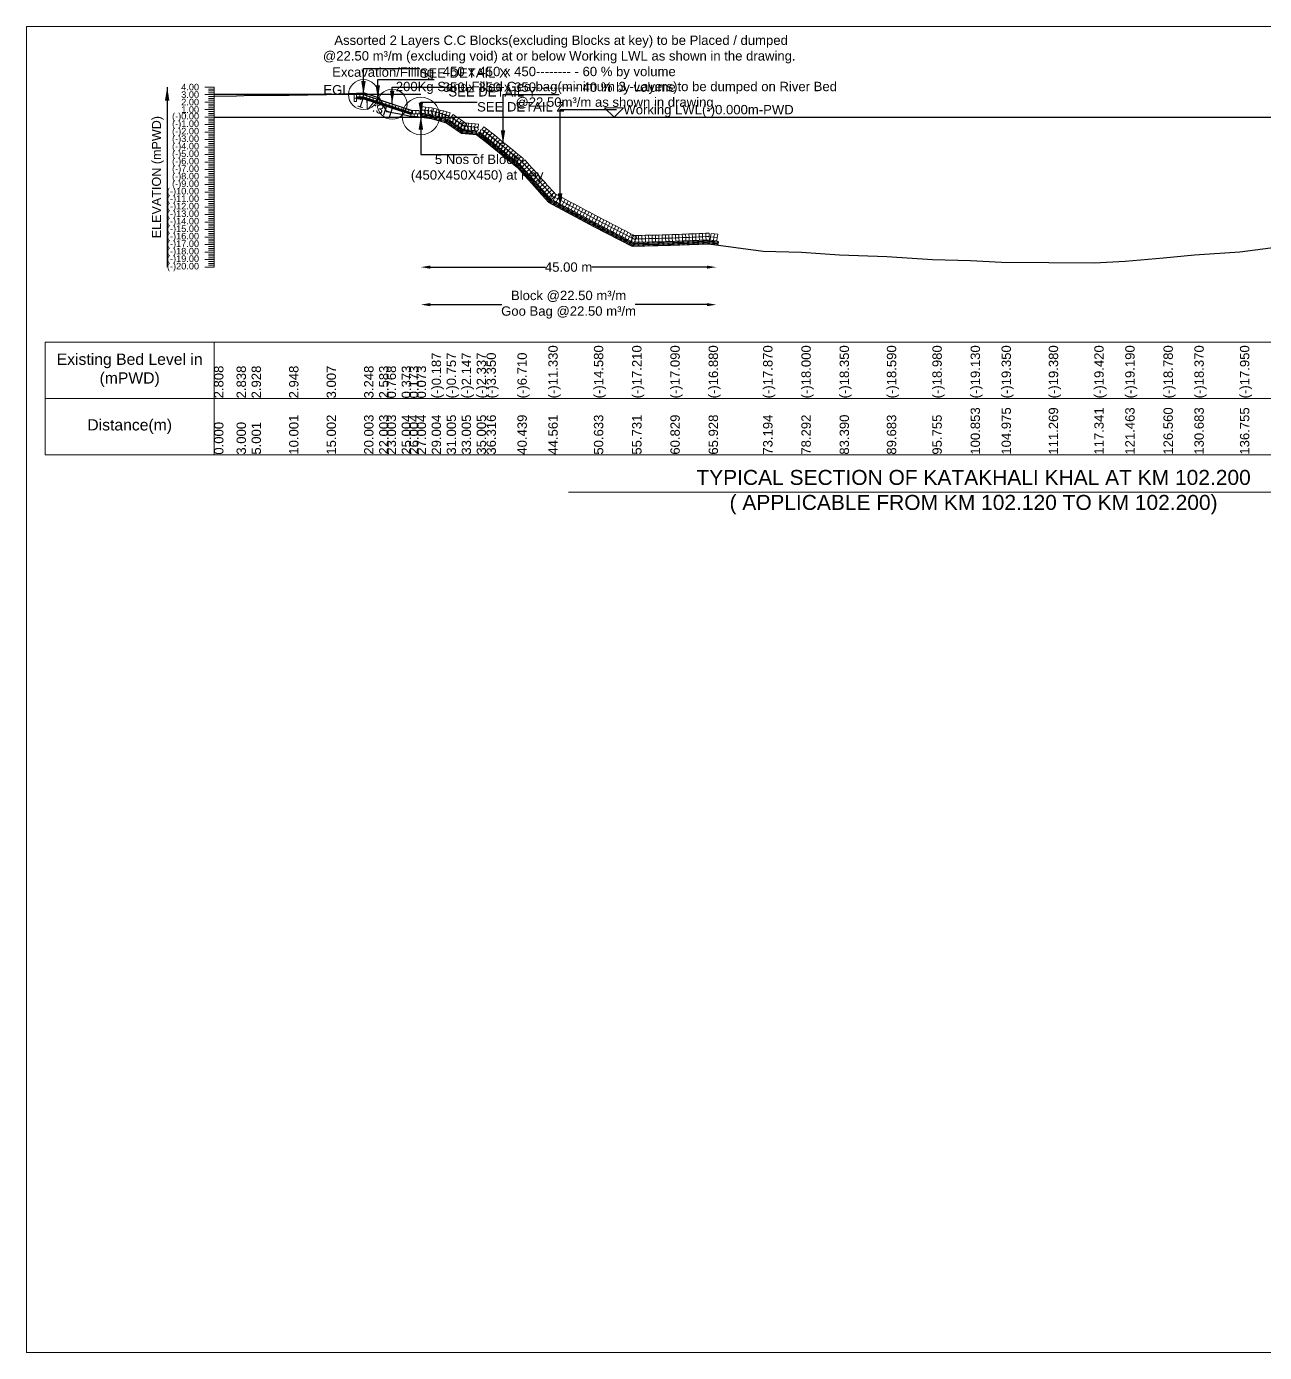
# Model space of a CAD drawing. Header units: inches. Extents: x 89000 to 845000, y -7071 to 31.
# Drawn here: x 610000 to 616601, y -7071 to 0 of the extents above; entities that cross this region are included whole.
import ezdxf

# ---------------------------------------------------------------- set-up
doc = ezdxf.new("R2010")
doc.units = ezdxf.units.IN
doc.header["$LTSCALE"] = 7
doc.header["$MEASUREMENT"] = 0
for name, color, linetype, lineweight in [('Cross section Data Border', 7, 'Continuous', 9), ('Cross Section Labels', 7, 'Continuous', 9), ('Existing_Bed_Level for Xsection', 7, 'Continuous', 25), ('Long Section Labels', 7, 'Continuous', 9)]:
    doc.layers.add(name, color=color, linetype=linetype, lineweight=lineweight)
doc.styles.get("Standard").update_dxf_attribs({"font": 'arial.ttf'})
doc.dimstyles.new('Appron Lebeling Style', dxfattribs={"dimtxt": 50, "dimasz": 50, "dimexe": 0.18, "dimexo": 0.0625, "dimgap": 0.09, "dimtad": 0, "dimtih": 1, "dimtoh": 1, "dimdec": 4, "dimzin": 0, "dimdsep": 46, "dimtxsty": 'Standard', "dimcen": 0.09, "dimse1": 1, "dimse2": 1, "dimadec": 0, "dimazin": 0, "dimtfac": 1, "dimtdec": 4, "dimtofl": 0, "dimtmove": 0, "dimatfit": 3, "dimfxl": 1, "dimtolj": 1, "dimtzin": 0, "dimarcsym": 0})
doc.dimstyles.get("Standard").update_dxf_attribs({"dimtxt": 0.18, "dimasz": 0.18, "dimexe": 0.18, "dimexo": 0.0625, "dimgap": 0.09, "dimtad": 0, "dimtih": 1, "dimtoh": 1, "dimdec": 4, "dimzin": 0, "dimdsep": 46, "dimtxsty": 'Standard', "dimcen": 0.09, "dimadec": 0, "dimazin": 0, "dimtfac": 1, "dimtdec": 4, "dimtofl": 0, "dimtmove": 0, "dimatfit": 3, "dimfxl": 1, "dimtolj": 1, "dimtzin": 0, "dimarcsym": 0})

# ---------------------------------------------------------------- blocks, each defined once
blk = doc.blocks.new('*D329')
at = {"layer": 'Cross Section Labels', "color": 0, "lineweight": -2, "transparency": 16777216}
for p, q in [((612152.6, -1283.2), (612766.7, -1283.2)), ((613628, -1283.2), (613013.9, -1283.2))]:
    blk.add_line(p, q, dxfattribs=at)
at = {"layer": 'Cross Section Labels', "color": 0, "transparency": 16777216}
for points in [[(612152.6, -1274.9), (612152.6, -1291.5), (612102.6, -1283.2)], [(613628, -1274.9), (613628, -1291.5), (613678, -1283.2)]]:
    blk.add_solid(points, dxfattribs=at)
at = {"layer": 'Defpoints', "color": 0, "transparency": 16777216}
for p in [(612102.6, -483.2), (613678, -1164), (613678, -1283.2)]:
    blk.add_point(p, dxfattribs=at)
at = {"layer": 'Cross Section Labels', "color": 0, "transparency": 16777216, "insert": (612890.3, -1283.2), "char_height": 50, "attachment_point": 5}
blk.add_mtext('\\A1;45.00 m', dxfattribs=at)
blk = doc.blocks.new('*D330')
at = {"layer": 'Cross Section Labels', "color": 0, "lineweight": -2, "transparency": 16777216}
for p, q in [((612152.6, -1483.2), (612534.7, -1483.2)), ((613628, -1483.2), (613245.9, -1483.2))]:
    blk.add_line(p, q, dxfattribs=at)
at = {"layer": 'Cross Section Labels', "color": 0, "transparency": 16777216}
for points in [[(612152.6, -1474.9), (612152.6, -1491.5), (612102.6, -1483.2)], [(613628, -1474.9), (613628, -1491.5), (613678, -1483.2)]]:
    blk.add_solid(points, dxfattribs=at)
at = {"layer": 'Defpoints', "color": 0, "transparency": 16777216}
for p in [(612102.6, -483.2), (613678, -1164), (613678, -1483.2)]:
    blk.add_point(p, dxfattribs=at)
at = {"layer": 'Cross Section Labels', "color": 0, "transparency": 16777216, "insert": (612890.3, -1483.2), "char_height": 50, "attachment_point": 5}
blk.add_mtext('\\A1;Block @22.50 m³/m ^JGoo Bag @22.50 m³/m ', dxfattribs=at)

msp = doc.modelspace()

# ---------------------------------------------------------------- linework, layer by layer
at = {"layer": 'Cross section Data Border'}
msp.add_lwpolyline([(610100, -1683.2), (619199.51548, -1683.2), (619199.51548, -2283.2), (610100, -2283.2)], close=True, dxfattribs=at)
for points in [[(611000, -1683.2), (611000, -2283.2)], [(610100, -1983.2), (619199.51548, -1983.2)]]:
    msp.add_lwpolyline(points, dxfattribs=at)
at = {"layer": 'Cross Section Labels'}
for points in [[(610000, 0), (620000, 0), (620000, -7071), (610000, -7071)], [(613132.62625, -483.2), (613182.62625, -433.2), (613082.62625, -433.2)]]:
    msp.add_lwpolyline(points, close=True, dxfattribs=at)
msp.add_lwpolyline([(612889.75774, -2483.2), (615049.75774, -2483.2), (617209.75774, -2483.2)], dxfattribs=at)
for centre, radius in [((611796.62625, -363.2), 80), ((611949.62625, -414.2), 80), ((612102.62625, -477.2), 100)]:
    msp.add_circle(centre, radius, dxfattribs=at)
at = {"layer": 'Existing_Bed_Level for Xsection'}
for points in [[(611000, -370.88), (611120.01803, -369.68), (611200.02667, -366.08), (611400.05842, -365.28), (611600.09016, -362.92), (611800.11683, -353.28), (611880.13054, -379.88), (611920.13486, -452.48), (612000.14858, -468.28), (612040.15289, -476.28), (612080.16229, -480.28), (612160.17093, -490.68), (612240.18464, -513.48), (612320.19835, -569.08), (612400.20699, -576.68), (612452.65351, -617.2), (612617.54109, -751.6), (612782.43545, -936.4), (613025.33853, -1066.4), (613229.25428, -1171.6), (613433.17757, -1166.8), (613637.10667, -1158.4), (613927.77458, -1198), (614131.68365, -1203.2), (614335.59904, -1217.2), (614587.31262, -1226.8), (614830.21303, -1242.4), (615034.11828, -1248.4), (615198.9936, -1257.2), (615450.76826, -1258.4), (615693.64018, -1260), (615858.52808, -1250.8), (616062.41776, -1234.4), (616227.30433, -1218), (616470.21303, -1201.2), (616674.11747, -1175.6)], [(612102.62625, -363.2), (611000, -363.2)], [(612057.62625, -450.2), (611798.47365, -363.8158), (611796.62625, -363.2), (611794.67892, -363.2), (611758.67892, -363.2)], [(611758.67892, -375.2), (611794.67892, -375.2), (612057.62625, -462.84911)], [(611758.67892, -379.2), (611794.02981, -379.2), (612052.02981, -465.2)], [(611758.67892, -383.2), (611793.3807, -383.2), (612048.62625, -468.28185)], [(611000, -483.2), (619099.51548, -483.2)]]:
    msp.add_lwpolyline(points, dxfattribs=at)
at = {"layer": 'Long Section Labels'}
for points in [[(611000, -323.2), (610950, -323.2)], [(611000, -333.2), (610970, -333.2)], [(611000, -343.2), (610970, -343.2)], [(611000, -353.2), (610970, -353.2)], [(611000, -1283.2), (611000, -1243.2), (611000, -1203.2), (611000, -1163.2), (611000, -1123.2), (611000, -1083.2), (611000, -1043.2), (611000, -1003.2), (611000, -963.2), (611000, -923.2), (611000, -883.2), (611000, -843.2), (611000, -803.2), (611000, -763.2), (611000, -723.2), (611000, -683.2), (611000, -643.2), (611000, -603.2), (611000, -563.2), (611000, -523.2), (611000, -483.2), (611000, -443.2), (611000, -403.2), (611000, -363.2), (611000, -323.2)], [(611000, -363.2), (610950, -363.2)], [(611000, -403.2), (610950, -403.2)], [(611000, -373.2), (610970, -373.2)], [(611000, -383.2), (610970, -383.2)], [(611000, -393.2), (610970, -393.2)], [(611000, -413.2), (610970, -413.2)], [(611000, -423.2), (610970, -423.2)], [(611000, -443.2), (610950, -443.2)], [(611000, -483.2), (610950, -483.2)], [(611000, -433.2), (610970, -433.2)], [(611000, -453.2), (610970, -453.2)], [(611000, -463.2), (610970, -463.2)], [(611000, -473.2), (610970, -473.2)], [(611000, -493.2), (610970, -493.2)], [(611000, -523.2), (610950, -523.2)], [(611000, -563.2), (610950, -563.2)], [(611000, -503.2), (610970, -503.2)], [(611000, -513.2), (610970, -513.2)], [(611000, -533.2), (610970, -533.2)], [(611000, -543.2), (610970, -543.2)], [(611000, -553.2), (610970, -553.2)], [(611000, -603.2), (610950, -603.2)], [(611000, -573.2), (610970, -573.2)], [(611000, -583.2), (610970, -583.2)], [(611000, -593.2), (610970, -593.2)], [(611000, -613.2), (610970, -613.2)], [(611000, -623.2), (610970, -623.2)], [(611000, -633.2), (610970, -633.2)], [(611000, -643.2), (610950, -643.2)], [(611000, -683.2), (610950, -683.2)], [(611000, -653.2), (610970, -653.2)], [(611000, -663.2), (610970, -663.2)], [(611000, -673.2), (610970, -673.2)], [(611000, -693.2), (610970, -693.2)], [(611000, -703.2), (610970, -703.2)], [(611000, -723.2), (610950, -723.2)], [(611000, -763.2), (610950, -763.2)], [(611000, -713.2), (610970, -713.2)], [(611000, -733.2), (610970, -733.2)], [(611000, -743.2), (610970, -743.2)], [(611000, -753.2), (610970, -753.2)], [(611000, -773.2), (610970, -773.2)], [(611000, -803.2), (610950, -803.2)], [(611000, -843.2), (610950, -843.2)], [(611000, -783.2), (610970, -783.2)], [(611000, -793.2), (610970, -793.2)], [(611000, -813.2), (610970, -813.2)], [(611000, -823.2), (610970, -823.2)], [(611000, -833.2), (610970, -833.2)], [(611000, -883.2), (610950, -883.2)], [(611000, -853.2), (610970, -853.2)], [(611000, -863.2), (610970, -863.2)], [(611000, -873.2), (610970, -873.2)], [(611000, -893.2), (610970, -893.2)], [(611000, -903.2), (610970, -903.2)], [(611000, -913.2), (610970, -913.2)], [(611000, -923.2), (610950, -923.2)], [(611000, -963.2), (610950, -963.2)], [(611000, -933.2), (610970, -933.2)], [(611000, -943.2), (610970, -943.2)], [(611000, -953.2), (610970, -953.2)], [(611000, -973.2), (610970, -973.2)], [(611000, -983.2), (610970, -983.2)], [(611000, -1003.2), (610950, -1003.2)], [(611000, -1043.2), (610950, -1043.2)], [(611000, -993.2), (610970, -993.2)], [(611000, -1013.2), (610970, -1013.2)], [(611000, -1023.2), (610970, -1023.2)], [(611000, -1033.2), (610970, -1033.2)], [(611000, -1053.2), (610970, -1053.2)], [(611000, -1083.2), (610950, -1083.2)], [(611000, -1123.2), (610950, -1123.2)], [(611000, -1063.2), (610970, -1063.2)], [(611000, -1073.2), (610970, -1073.2)], [(611000, -1093.2), (610970, -1093.2)], [(611000, -1103.2), (610970, -1103.2)], [(611000, -1113.2), (610970, -1113.2)], [(611000, -1163.2), (610950, -1163.2)], [(611000, -1133.2), (610970, -1133.2)], [(611000, -1143.2), (610970, -1143.2)], [(611000, -1153.2), (610970, -1153.2)], [(611000, -1173.2), (610970, -1173.2)], [(611000, -1183.2), (610970, -1183.2)], [(611000, -1193.2), (610970, -1193.2)], [(611000, -1203.2), (610950, -1203.2)], [(611000, -1243.2), (610950, -1243.2)], [(611000, -1213.2), (610970, -1213.2)], [(611000, -1223.2), (610970, -1223.2)], [(611000, -1233.2), (610970, -1233.2)], [(611000, -1253.2), (610970, -1253.2)], [(611000, -1263.2), (610970, -1263.2)], [(611000, -1283.2), (610950, -1283.2)], [(611000, -1273.2), (610970, -1273.2)]]:
    msp.add_lwpolyline(points, dxfattribs=at)
for points in [[(611758.67892, -363.2), (611746.67892, -363.2), (611746.67892, -381.2), (611758.67892, -381.2)], [(611758.67892, -381.2), (611746.67892, -381.2), (611746.67892, -399.2), (611758.67892, -399.2)], [(611776.67892, -363.2), (611758.67892, -363.2), (611758.67892, -375.2), (611776.67892, -375.2)], [(611794.67892, -363.2), (611776.67892, -363.2), (611776.67892, -375.2), (611794.67892, -375.2)], [(611815.54995, -369.5079), (611798.47365, -363.8158), (611794.67892, -375.2), (611811.75522, -380.8921)], [(611832.62625, -375.2), (611815.54995, -369.5079), (611811.75522, -380.8921), (611828.83152, -386.5842)], [(611849.70255, -380.8921), (611832.62625, -375.2), (611828.83152, -386.5842), (611845.90782, -392.2763)], [(611866.77885, -386.5842), (611849.70255, -380.8921), (611845.90782, -392.2763), (611862.98412, -397.9684)], [(611883.85515, -392.2763), (611866.77885, -386.5842), (611862.98412, -397.9684), (611880.06042, -403.6605)], [(611900.93145, -397.9684), (611883.85515, -392.2763), (611880.06042, -403.6605), (611897.13672, -409.3526)], [(611918.00775, -403.6605), (611900.93145, -397.9684), (611897.13672, -409.3526), (611914.21302, -415.0447)], [(611935.08405, -409.3526), (611918.00775, -403.6605), (611914.21302, -415.0447), (611931.28931, -420.7368)], [(611952.16035, -415.0447), (611935.08405, -409.3526), (611931.28931, -420.7368), (611948.36561, -426.4289)], [(611969.23665, -420.7368), (611952.16035, -415.0447), (611948.36561, -426.4289), (611965.44191, -432.121)], [(611986.31295, -426.4289), (611969.23665, -420.7368), (611965.44191, -432.121), (611982.51821, -437.8131)], [(612003.38925, -432.121), (611986.31295, -426.4289), (611982.51821, -437.8131), (611999.59451, -443.5052)], [(612020.46554, -437.8131), (612003.38925, -432.121), (611999.59451, -443.5052), (612016.67081, -449.1973)], [(612037.54184, -443.5052), (612020.46554, -437.8131), (612016.67081, -449.1973), (612033.74711, -454.8894)], [(612054.61814, -449.1973), (612037.54184, -443.5052), (612033.74711, -454.8894), (612050.82341, -460.5815)], [(612066.62625, -465.2), (612048.62625, -465.2), (612048.62625, -483.2), (612066.62625, -483.2)], [(612075.62625, -447.2), (612057.62625, -447.2), (612057.62625, -465.2), (612075.62625, -465.2)], [(612084.62625, -465.2), (612066.62625, -465.2), (612066.62625, -483.2), (612084.62625, -483.2)], [(612093.62625, -447.2), (612075.62625, -447.2), (612075.62625, -465.2), (612093.62625, -465.2)], [(612102.62625, -465.2), (612084.62625, -465.2), (612084.62625, -483.2), (612102.62625, -483.2)], [(612120.19941, -443.44126), (612103.57675, -450.34685), (612110.48234, -466.96951), (612127.105, -460.06392)], [(612127.74613, -429.59075), (612109.8963, -427.27052), (612107.57607, -445.12036), (612125.4259, -447.44058)], [(612138.04924, -445.76149), (612121.42658, -452.66708), (612128.33217, -469.28974), (612144.95483, -462.38415)], [(612145.59597, -431.91098), (612127.74613, -429.59075), (612125.4259, -447.44058), (612143.27574, -449.76081)], [(612155.89908, -448.08172), (612139.27642, -454.98731), (612146.182, -471.60997), (612162.80466, -464.70438)], [(612163.4458, -434.23121), (612145.59597, -431.91098), (612143.27574, -449.76081), (612161.12557, -452.08104)], [(612179.55248, -452.85093), (612162.09178, -457.22403), (612166.46488, -474.68473), (612183.92558, -470.31162)], [(612189.06329, -440.26784), (612171.75237, -435.33507), (612166.81961, -452.64599), (612184.13052, -457.57875)], [(612196.86339, -457.78369), (612179.4027, -462.1568), (612183.7758, -479.61749), (612201.2365, -475.24439)], [(612206.3742, -445.2006), (612189.06329, -440.26784), (612184.13052, -457.57875), (612201.44144, -462.51152)], [(612214.17431, -462.71646), (612196.71361, -467.08956), (612201.08672, -484.55026), (612218.54741, -480.17716)], [(612223.68512, -450.13337), (612206.3742, -445.2006), (612201.44144, -462.51152), (612218.75235, -467.44428)], [(612231.48523, -467.64922), (612214.02453, -472.02233), (612218.39763, -489.48303), (612235.85833, -485.10992)], [(612240.99604, -455.06613), (612223.68512, -450.13337), (612218.75235, -467.44428), (612236.06327, -472.37705)], [(612248.79614, -472.58199), (612231.33545, -476.95509), (612235.70855, -494.41579), (612253.16925, -490.04269)], [(612258.30695, -459.9989), (612240.99604, -455.06613), (612236.06327, -472.37705), (612253.37419, -477.30981)], [(612276.35464, -487.84405), (612258.41853, -486.32877), (612256.90325, -504.26488), (612274.83936, -505.78016)], [(612289.42698, -479.01775), (612274.64534, -468.74627), (612264.37386, -483.52791), (612279.1555, -493.79938)], [(612304.20861, -489.28922), (612289.42698, -479.01775), (612279.1555, -493.79938), (612293.93714, -504.07086)], [(612318.99025, -499.5607), (612304.20861, -489.28922), (612293.93714, -504.07086), (612308.71877, -514.34234)], [(612291.13627, -498.11553), (612273.20017, -496.60025), (612271.68489, -514.53635), (612289.62099, -516.05163)], [(612305.91791, -508.387), (612287.9818, -506.87172), (612286.46652, -524.80783), (612304.40263, -526.32311)], [(612320.69955, -518.65848), (612302.76344, -517.1432), (612301.24816, -535.07931), (612319.18427, -536.59459)], [(612333.77189, -509.83218), (612318.99025, -499.5607), (612308.71877, -514.34234), (612323.50041, -524.61381)], [(612331.74588, -528.29697), (612315.37172, -535.77273), (612322.84748, -552.14688), (612339.22163, -544.67113)], [(612335.48118, -528.92996), (612317.54508, -527.41468), (612316.0298, -545.35078), (612333.9659, -546.86606)], [(612338.80958, -514.194), (612320.89024, -512.49184), (612319.18808, -530.41118), (612337.10742, -532.11333)], [(612348.55352, -520.10365), (612333.77189, -509.83218), (612323.50041, -524.61381), (612338.28205, -534.88529)], [(612349.66522, -529.99912), (612333.29106, -537.47488), (612340.76682, -553.84904), (612357.14097, -546.37328)], [(612356.72891, -515.89615), (612338.80958, -514.194), (612337.10742, -532.11333), (612355.02676, -533.81549)], [(612367.58455, -531.70128), (612351.2104, -539.17703), (612358.68615, -555.55119), (612375.06031, -548.07543)], [(612374.64825, -517.5983), (612356.72891, -515.89615), (612355.02676, -533.81549), (612372.9461, -535.51764)], [(612385.50389, -533.40343), (612369.12973, -540.87919), (612376.60549, -557.25334), (612392.97965, -549.77759)], [(612392.56759, -519.30046), (612374.64825, -517.5983), (612372.9461, -535.51764), (612390.86544, -537.21979)], [(612403.42323, -535.10558), (612387.04907, -542.58134), (612394.52483, -558.9555), (612410.89899, -551.47974)], [(612410.48693, -521.00261), (612392.56759, -519.30046), (612390.86544, -537.21979), (612408.78477, -538.92195)], [(612439.36357, -554.24627), (612421.52688, -551.82709), (612419.1077, -569.66378), (612436.94439, -572.08296)], [(612452.86498, -546.09142), (612438.62095, -535.08654), (612427.61606, -549.33057), (612441.8601, -560.33546)], [(612453.6076, -565.25116), (612435.77091, -562.83198), (612433.35173, -580.66867), (612451.18842, -583.08785)], [(612467.10902, -557.09631), (612452.86498, -546.09142), (612441.8601, -560.33546), (612456.10413, -571.34034)], [(612481.35305, -568.1012), (612467.10902, -557.09631), (612456.10413, -571.34034), (612470.34816, -582.34523)], [(612467.85163, -576.25605), (612450.01494, -573.83687), (612447.59576, -591.67356), (612465.43245, -594.09274)], [(612482.86621, -588.03871), (612465.09865, -585.15533), (612462.21527, -602.92289), (612479.98283, -605.80627)], [(612496.57564, -580.23864), (612482.62337, -568.86613), (612471.25086, -582.81841), (612485.20313, -594.19092)], [(612496.81849, -599.41122), (612479.05093, -596.52784), (612476.16754, -614.2954), (612493.9351, -617.17878)], [(612510.52792, -591.61115), (612496.57564, -580.23864), (612485.20313, -594.19092), (612499.15541, -605.56343)], [(612510.77076, -610.78374), (612493.00321, -607.90035), (612490.11982, -625.66791), (612507.88738, -628.55129)], [(612524.4802, -602.98366), (612510.52792, -591.61115), (612499.15541, -605.56343), (612513.10768, -616.93594)], [(612524.72304, -622.15625), (612506.95548, -619.27286), (612504.0721, -637.04042), (612521.83965, -639.9238)], [(612538.43247, -614.35617), (612524.4802, -602.98366), (612513.10768, -616.93594), (612527.05996, -628.30845)], [(612538.67531, -633.52876), (612520.90776, -630.64537), (612518.02437, -648.41293), (612535.79193, -651.29631)], [(612552.38475, -625.72869), (612538.43247, -614.35617), (612527.05996, -628.30845), (612541.01224, -639.68096)], [(612566.33702, -637.1012), (612552.38475, -625.72869), (612541.01224, -639.68096), (612554.96451, -651.05347)], [(612552.62759, -644.90127), (612534.86003, -642.01788), (612531.97665, -659.78544), (612549.7442, -662.66883)], [(612566.57986, -656.27378), (612548.81231, -653.39039), (612545.92892, -671.15795), (612563.69648, -674.04134)], [(612580.2893, -648.47371), (612566.33702, -637.1012), (612554.96451, -651.05347), (612568.91679, -662.42598)], [(612580.53214, -667.64629), (612562.76458, -664.76291), (612559.8812, -682.53046), (612577.64876, -685.41385)], [(612594.24157, -659.84622), (612580.2893, -648.47371), (612568.91679, -662.42598), (612582.86906, -673.79849)], [(612594.48442, -679.0188), (612576.71686, -676.13542), (612573.83347, -693.90297), (612591.60103, -696.78636)], [(612608.19385, -671.21873), (612594.24157, -659.84622), (612582.86906, -673.79849), (612596.82134, -685.17101)], [(612608.43669, -690.39131), (612590.66913, -687.50793), (612587.78575, -705.27549), (612605.55331, -708.15887)], [(612622.14612, -682.59124), (612608.19385, -671.21873), (612596.82134, -685.17101), (612610.77361, -696.54352)], [(612622.38897, -701.76382), (612604.62141, -698.88044), (612601.73802, -716.648), (612619.50558, -719.53138)], [(612636.0984, -693.96375), (612622.14612, -682.59124), (612610.77361, -696.54352), (612624.72589, -707.91603)], [(612650.05068, -705.33626), (612636.0984, -693.96375), (612624.72589, -707.91603), (612638.67816, -719.28854)], [(612636.34124, -713.13633), (612618.57369, -710.25295), (612615.6903, -728.02051), (612633.45786, -730.90389)], [(612654.15634, -730.01353), (612637.06592, -724.36399), (612631.41637, -741.45441), (612648.50679, -747.10396)], [(612667.47772, -749.888), (612655.49371, -736.45731), (612642.06302, -748.44132), (612654.04703, -761.87202)], [(612668.9244, -724.4733), (612656.94039, -711.04261), (612643.5097, -723.02662), (612655.49371, -736.45731)], [(612679.46173, -763.3187), (612667.47772, -749.888), (612654.04703, -761.87202), (612666.03104, -775.30271)], [(612680.90841, -737.90399), (612668.9244, -724.4733), (612655.49371, -736.45731), (612667.47772, -749.888)], [(612691.44574, -776.74939), (612679.46173, -763.3187), (612666.03104, -775.30271), (612678.01505, -788.7334)], [(612692.89242, -751.33468), (612680.90841, -737.90399), (612667.47772, -749.888), (612679.46173, -763.3187)], [(612703.42975, -790.18008), (612691.44574, -776.74939), (612678.01505, -788.7334), (612689.99906, -802.16409)], [(612704.87643, -764.76538), (612692.89242, -751.33468), (612679.46173, -763.3187), (612691.44574, -776.74939)], [(612716.86044, -778.19607), (612704.87643, -764.76538), (612691.44574, -776.74939), (612703.42975, -790.18008)], [(612715.41376, -803.61077), (612703.42975, -790.18008), (612689.99906, -802.16409), (612701.98307, -815.59478)], [(612727.39778, -817.04146), (612715.41376, -803.61077), (612701.98307, -815.59478), (612713.96708, -829.02547)], [(612728.84446, -791.62676), (612716.86044, -778.19607), (612703.42975, -790.18008), (612715.41376, -803.61077)], [(612739.38179, -830.47215), (612727.39778, -817.04146), (612713.96708, -829.02547), (612725.95109, -842.45616)], [(612740.82847, -805.05745), (612728.84446, -791.62676), (612715.41376, -803.61077), (612727.39778, -817.04146)], [(612751.3658, -843.90284), (612739.38179, -830.47215), (612725.95109, -842.45616), (612737.93511, -855.88686)], [(612752.81248, -818.48814), (612740.82847, -805.05745), (612727.39778, -817.04146), (612739.38179, -830.47215)], [(612763.34981, -857.33354), (612751.3658, -843.90284), (612737.93511, -855.88686), (612749.91912, -869.31755)], [(612764.79649, -831.91883), (612752.81248, -818.48814), (612739.38179, -830.47215), (612751.3658, -843.90284)], [(612776.7805, -845.34952), (612764.79649, -831.91883), (612751.3658, -843.90284), (612763.34981, -857.33354)], [(612788.76451, -858.78022), (612776.7805, -845.34952), (612763.34981, -857.33354), (612775.33382, -870.76423)], [(612775.33382, -870.76423), (612763.34981, -857.33354), (612749.91912, -869.31755), (612761.90313, -882.74824)], [(612787.31783, -884.19492), (612775.33382, -870.76423), (612761.90313, -882.74824), (612773.88714, -896.17893)], [(612799.30184, -897.62561), (612787.31783, -884.19492), (612773.88714, -896.17893), (612785.87115, -909.60962)], [(612800.74852, -872.21091), (612788.76451, -858.78022), (612775.33382, -870.76423), (612787.31783, -884.19492)], [(612811.28585, -911.0563), (612799.30184, -897.62561), (612785.87115, -909.60962), (612797.85516, -923.04031)], [(612812.73253, -885.6416), (612800.74852, -872.21091), (612787.31783, -884.19492), (612799.30184, -897.62561)], [(612816.68767, -911.17789), (612800.81759, -902.68434), (612792.32403, -918.55442), (612808.19411, -927.04798)], [(612824.71655, -899.07229), (612812.73253, -885.6416), (612799.30184, -897.62561), (612811.28585, -911.0563)], [(612825.18122, -895.30781), (612809.31114, -886.81426), (612800.81759, -902.68434), (612816.68767, -911.17789)], [(612832.55775, -919.67145), (612816.68767, -911.17789), (612808.19411, -927.04798), (612824.0642, -935.54153)], [(612841.05131, -903.80137), (612825.18122, -895.30781), (612816.68767, -911.17789), (612832.55775, -919.67145)], [(612856.92139, -912.29492), (612841.05131, -903.80137), (612832.55775, -919.67145), (612848.42783, -928.165)], [(612872.79147, -920.78848), (612856.92139, -912.29492), (612848.42783, -928.165), (612864.29792, -936.65856)], [(612848.42783, -928.165), (612832.55775, -919.67145), (612824.0642, -935.54153), (612839.93428, -944.03509)], [(612864.29792, -936.65856), (612848.42783, -928.165), (612839.93428, -944.03509), (612855.80436, -952.52864)], [(612880.168, -945.15212), (612864.29792, -936.65856), (612855.80436, -952.52864), (612871.67444, -961.0222)], [(612888.66155, -929.28203), (612872.79147, -920.78848), (612864.29792, -936.65856), (612880.168, -945.15212)], [(612896.03808, -953.64567), (612880.168, -945.15212), (612871.67444, -961.0222), (612887.54453, -969.51575)], [(612904.53164, -937.77559), (612888.66155, -929.28203), (612880.168, -945.15212), (612896.03808, -953.64567)], [(612911.90816, -962.13923), (612896.03808, -953.64567), (612887.54453, -969.51575), (612903.41461, -978.00931)], [(612920.40172, -946.26914), (612904.53164, -937.77559), (612896.03808, -953.64567), (612911.90816, -962.13923)], [(612927.77825, -970.63278), (612911.90816, -962.13923), (612903.41461, -978.00931), (612919.28469, -986.50286)], [(612936.2718, -954.7627), (612920.40172, -946.26914), (612911.90816, -962.13923), (612927.77825, -970.63278)], [(612943.64833, -979.12634), (612927.77825, -970.63278), (612919.28469, -986.50286), (612935.15477, -994.99642)], [(612952.14188, -963.25626), (612936.2718, -954.7627), (612927.77825, -970.63278), (612943.64833, -979.12634)], [(612959.51841, -987.61989), (612943.64833, -979.12634), (612935.15477, -994.99642), (612951.02486, -1003.48998)], [(612968.01197, -971.74981), (612952.14188, -963.25626), (612943.64833, -979.12634), (612959.51841, -987.61989)], [(612975.38849, -996.11345), (612959.51841, -987.61989), (612951.02486, -1003.48998), (612966.89494, -1011.98353)], [(612983.88205, -980.24337), (612968.01197, -971.74981), (612959.51841, -987.61989), (612975.38849, -996.11345)], [(612999.75213, -988.73692), (612983.88205, -980.24337), (612975.38849, -996.11345), (612991.25858, -1004.607)], [(613015.62221, -997.23048), (612999.75213, -988.73692), (612991.25858, -1004.607), (613007.12866, -1013.10056)], [(612991.25858, -1004.607), (612975.38849, -996.11345), (612966.89494, -1011.98353), (612982.76502, -1020.47709)], [(613007.12866, -1013.10056), (612991.25858, -1004.607), (612982.76502, -1020.47709), (612998.6351, -1028.97064)], [(613022.99874, -1021.59411), (613007.12866, -1013.10056), (612998.6351, -1028.97064), (613014.50519, -1037.4642)], [(613031.4923, -1005.72403), (613015.62221, -997.23048), (613007.12866, -1013.10056), (613022.99874, -1021.59411)], [(613038.86882, -1030.08767), (613022.99874, -1021.59411), (613014.50519, -1037.4642), (613030.37527, -1045.95775)], [(613047.36238, -1014.21759), (613031.4923, -1005.72403), (613022.99874, -1021.59411), (613038.86882, -1030.08767)], [(613054.315, -1038.13995), (613038.31833, -1029.88728), (613030.06566, -1045.88395), (613046.06233, -1054.13662)], [(613062.56767, -1022.14328), (613046.571, -1013.89061), (613038.31833, -1029.88728), (613054.315, -1038.13995)], [(613070.31167, -1046.39262), (613054.315, -1038.13995), (613046.06233, -1054.13662), (613062.059, -1062.38929)], [(613078.56434, -1030.39595), (613062.56767, -1022.14328), (613054.315, -1038.13995), (613070.31167, -1046.39262)], [(613086.30834, -1054.64529), (613070.31167, -1046.39262), (613062.059, -1062.38929), (613078.05567, -1070.64196)], [(613094.56101, -1038.64862), (613078.56434, -1030.39595), (613070.31167, -1046.39262), (613086.30834, -1054.64529)], [(613102.30501, -1062.89796), (613086.30834, -1054.64529), (613078.05567, -1070.64196), (613094.05234, -1078.89463)], [(613110.55768, -1046.90129), (613094.56101, -1038.64862), (613086.30834, -1054.64529), (613102.30501, -1062.89796)], [(613126.55435, -1055.15396), (613110.55768, -1046.90129), (613102.30501, -1062.89796), (613118.30168, -1071.15063)], [(613142.55102, -1063.40663), (613126.55435, -1055.15396), (613118.30168, -1071.15063), (613134.29834, -1079.4033)], [(613118.30168, -1071.15063), (613102.30501, -1062.89796), (613094.05234, -1078.89463), (613110.049, -1087.1473)], [(613134.29834, -1079.4033), (613118.30168, -1071.15063), (613110.049, -1087.1473), (613126.04567, -1095.39997)], [(613150.29501, -1087.65597), (613134.29834, -1079.4033), (613126.04567, -1095.39997), (613142.04234, -1103.65264)], [(613158.54768, -1071.6593), (613142.55102, -1063.40663), (613134.29834, -1079.4033), (613150.29501, -1087.65597)], [(613166.29168, -1095.90864), (613150.29501, -1087.65597), (613142.04234, -1103.65264), (613158.03901, -1111.90531)], [(613174.54435, -1079.91198), (613158.54768, -1071.6593), (613150.29501, -1087.65597), (613166.29168, -1095.90864)], [(613182.28835, -1104.16132), (613166.29168, -1095.90864), (613158.03901, -1111.90531), (613174.03568, -1120.15799)], [(613190.54102, -1088.16465), (613174.54435, -1079.91198), (613166.29168, -1095.90864), (613182.28835, -1104.16132)], [(613198.28502, -1112.41399), (613182.28835, -1104.16132), (613174.03568, -1120.15799), (613190.03235, -1128.41066)], [(613206.53769, -1096.41732), (613190.54102, -1088.16465), (613182.28835, -1104.16132), (613198.28502, -1112.41399)], [(613214.28169, -1120.66666), (613198.28502, -1112.41399), (613190.03235, -1128.41066), (613206.02902, -1136.66333)], [(613222.53436, -1104.66999), (613206.53769, -1096.41732), (613198.28502, -1112.41399), (613214.28169, -1120.66666)], [(613230.27836, -1128.91933), (613214.28169, -1120.66666), (613206.02902, -1136.66333), (613222.02569, -1144.916)], [(613238.53103, -1112.92266), (613222.53436, -1104.66999), (613214.28169, -1120.66666), (613230.27836, -1128.91933)], [(613246.27503, -1137.172), (613230.27836, -1128.91933), (613222.02569, -1144.916), (613238.02236, -1153.16867)], [(613245.26408, -1114.80753), (613227.26907, -1115.23111), (613227.69264, -1133.22612), (613245.68765, -1132.80255)], [(613254.5277, -1121.17533), (613238.53103, -1112.92266), (613230.27836, -1128.91933), (613246.27503, -1137.172)], [(613263.2591, -1114.38396), (613245.26408, -1114.80753), (613245.68765, -1132.80255), (613263.68267, -1132.37898)], [(613281.25411, -1113.96039), (613263.2591, -1114.38396), (613263.68267, -1132.37898), (613281.67769, -1131.95541)], [(613299.24913, -1113.53682), (613281.25411, -1113.96039), (613281.67769, -1131.95541), (613299.6727, -1131.53184)], [(613317.24415, -1113.11325), (613299.24913, -1113.53682), (613299.6727, -1131.53184), (613317.66772, -1131.10826)], [(613317.66772, -1131.10826), (613299.6727, -1131.53184), (613300.09627, -1149.52685), (613318.09129, -1149.10328)], [(613335.23916, -1112.68968), (613317.24415, -1113.11325), (613317.66772, -1131.10826), (613335.66273, -1130.68469)], [(613335.66273, -1130.68469), (613317.66772, -1131.10826), (613318.09129, -1149.10328), (613336.0863, -1148.67971)], [(613353.23418, -1112.26611), (613335.23916, -1112.68968), (613335.66273, -1130.68469), (613353.65775, -1130.26112)], [(613353.65775, -1130.26112), (613335.66273, -1130.68469), (613336.0863, -1148.67971), (613354.08132, -1148.25614)], [(613371.22919, -1111.84254), (613353.23418, -1112.26611), (613353.65775, -1130.26112), (613371.65276, -1129.83755)], [(613371.65276, -1129.83755), (613353.65775, -1130.26112), (613354.08132, -1148.25614), (613372.07633, -1147.83257)], [(613389.22421, -1111.41896), (613371.22919, -1111.84254), (613371.65276, -1129.83755), (613389.64778, -1129.41398)], [(613389.64778, -1129.41398), (613371.65276, -1129.83755), (613372.07633, -1147.83257), (613390.07135, -1147.409)], [(613407.21922, -1110.99539), (613389.22421, -1111.41896), (613389.64778, -1129.41398), (613407.64279, -1128.99041)], [(613407.64279, -1128.99041), (613389.64778, -1129.41398), (613390.07135, -1147.409), (613408.06637, -1146.98542)], [(613425.21424, -1110.57182), (613407.21922, -1110.99539), (613407.64279, -1128.99041), (613425.63781, -1128.56684)], [(613425.63781, -1128.56684), (613407.64279, -1128.99041), (613408.06637, -1146.98542), (613426.06138, -1146.56185)], [(613442.20877, -1109.98017), (613424.22402, -1110.72098), (613424.96483, -1128.70573), (613442.94958, -1127.96492)], [(613442.94958, -1127.96492), (613424.96483, -1128.70573), (613425.70564, -1146.69048), (613443.69038, -1145.94967)], [(613460.19352, -1109.23937), (613442.20877, -1109.98017), (613442.94958, -1127.96492), (613460.93433, -1127.22411)], [(613460.93433, -1127.22411), (613442.94958, -1127.96492), (613443.69038, -1145.94967), (613461.67513, -1145.20886)], [(613478.17827, -1108.49856), (613460.19352, -1109.23937), (613460.93433, -1127.22411), (613478.91908, -1126.48331)], [(613478.91908, -1126.48331), (613460.93433, -1127.22411), (613461.67513, -1145.20886), (613479.65988, -1144.46806)], [(613496.16302, -1107.75775), (613478.17827, -1108.49856), (613478.91908, -1126.48331), (613496.90383, -1125.7425)], [(613496.90383, -1125.7425), (613478.91908, -1126.48331), (613479.65988, -1144.46806), (613497.64463, -1143.72725)], [(613514.14777, -1107.01695), (613496.16302, -1107.75775), (613496.90383, -1125.7425), (613514.88858, -1125.0017)], [(613514.88858, -1125.0017), (613496.90383, -1125.7425), (613497.64463, -1143.72725), (613515.62938, -1142.98645)], [(613532.13252, -1106.27614), (613514.14777, -1107.01695), (613514.88858, -1125.0017), (613532.87332, -1124.26089)], [(613532.87332, -1124.26089), (613514.88858, -1125.0017), (613515.62938, -1142.98645), (613533.61413, -1142.24564)], [(613550.11727, -1105.53534), (613532.13252, -1106.27614), (613532.87332, -1124.26089), (613550.85807, -1123.52009)], [(613550.85807, -1123.52009), (613532.87332, -1124.26089), (613533.61413, -1142.24564), (613551.59888, -1141.50483)], [(613568.10202, -1104.79453), (613550.11727, -1105.53534), (613550.85807, -1123.52009), (613568.84282, -1122.77928)], [(613568.84282, -1122.77928), (613550.85807, -1123.52009), (613551.59888, -1141.50483), (613569.58363, -1140.76403)], [(613586.08677, -1104.05372), (613568.10202, -1104.79453), (613568.84282, -1122.77928), (613586.82757, -1122.03847)], [(613586.82757, -1122.03847), (613568.84282, -1122.77928), (613569.58363, -1140.76403), (613587.56838, -1140.02322)], [(613604.07152, -1103.31292), (613586.08677, -1104.05372), (613586.82757, -1122.03847), (613604.81232, -1121.29767)], [(613604.81232, -1121.29767), (613586.82757, -1122.03847), (613587.56838, -1140.02322), (613605.55313, -1139.28242)], [(613622.05627, -1102.57211), (613604.07152, -1103.31292), (613604.81232, -1121.29767), (613622.79707, -1120.55686)], [(613622.79707, -1120.55686), (613604.81232, -1121.29767), (613605.55313, -1139.28242), (613623.53788, -1138.54161)], [(613640.04101, -1101.83131), (613622.05627, -1102.57211), (613622.79707, -1120.55686), (613640.78182, -1119.81606)], [(613640.78182, -1119.81606), (613622.79707, -1120.55686), (613623.53788, -1138.54161), (613641.52263, -1137.8008)], [(613665.33741, -1123.49137), (613647.50217, -1121.06153), (613645.07233, -1138.89678), (613662.90758, -1141.32661)], [(613667.76725, -1105.65613), (613649.93201, -1103.22629), (613647.50217, -1121.06153), (613665.33741, -1123.49137)], [(613683.17266, -1125.92121), (613665.33741, -1123.49137), (613662.90758, -1141.32661), (613680.74282, -1143.75645)], [(613685.60249, -1108.08596), (613667.76725, -1105.65613), (613665.33741, -1123.49137), (613683.17266, -1125.92121)], [(613245.68765, -1132.80255), (613227.69264, -1133.22612), (613228.11621, -1151.22114), (613246.11123, -1150.79757)], [(613263.68267, -1132.37898), (613245.68765, -1132.80255), (613246.11123, -1150.79757), (613264.10624, -1150.37399)], [(613281.67769, -1131.95541), (613263.68267, -1132.37898), (613264.10624, -1150.37399), (613282.10126, -1149.95042)], [(613299.6727, -1131.53184), (613281.67769, -1131.95541), (613282.10126, -1149.95042), (613300.09627, -1149.52685)]]:
    msp.add_lwpolyline(points, close=True, dxfattribs=at)
for centre, major_axis in [((612116.26546, -481.5443), (13.20094, -1.71594)), ((612117.14199, -474.80103), (13.20094, -1.71594)), ((612118.01852, -468.05776), (13.20094, -1.71594)), ((612142.66735, -484.97618), (13.20094, -1.71594)), ((612143.54388, -478.23291), (13.20094, -1.71594)), ((612144.42041, -471.48964), (13.20094, -1.71594)), ((612169.30729, -489.74808), (12.80238, -3.64805)), ((612171.17078, -483.2084), (12.80238, -3.64805)), ((612173.03427, -476.66872), (12.80238, -3.64805)), ((612194.91206, -497.04418), (12.80238, -3.64805)), ((612196.77555, -490.5045), (12.80238, -3.64805)), ((612198.63904, -483.96483), (12.80238, -3.64805)), ((612222.38032, -497.80061), (12.80238, -3.64805)), ((612224.24381, -491.26093), (12.80238, -3.64805)), ((612254.15938, -502.48942), (10.93184, -7.59633)), ((612220.51683, -504.34029), (12.80238, -3.64805)), ((612246.39871, -513.65777), (10.93184, -7.59633)), ((612250.27905, -508.07359), (10.93184, -7.59633)), ((612268.26239, -528.85042), (10.93184, -7.59633)), ((612272.14273, -523.26625), (10.93184, -7.59633)), ((612276.02307, -517.68208), (10.93184, -7.59633)), ((612290.12608, -544.04308), (10.93184, -7.59633)), ((612294.00641, -538.4589), (10.93184, -7.59633)), ((612297.88675, -532.87473), (10.93184, -7.59633)), ((612311.98976, -559.23573), (10.93184, -7.59633)), ((612315.8701, -553.65156), (10.93184, -7.59633)), ((612319.75043, -548.06739), (10.93184, -7.59633)), ((612334.72152, -567.04425), (13.25235, -1.25884)), ((612335.36456, -560.27472), (13.25235, -1.25884)), ((612336.00759, -553.50519), (13.25235, -1.25884)), ((612361.22621, -569.56192), (13.25235, -1.25884)), ((612361.86925, -562.79239), (13.25235, -1.25884)), ((612362.51228, -556.02287), (13.25235, -1.25884)), ((612388.37394, -565.31007), (13.25235, -1.25884)), ((612389.01698, -558.54054), (13.25235, -1.25884)), ((612421.49622, -571.6453), (10.53425, -8.13873)), ((612387.73091, -572.0796), (13.25235, -1.25884)), ((612413.18142, -582.40746), (10.53425, -8.13873)), ((612417.33882, -577.02638), (10.53425, -8.13873)), ((612434.24992, -598.68491), (10.53425, -8.13873)), ((612438.40733, -593.30384), (10.53425, -8.13873)), ((612442.56473, -587.92276), (10.53425, -8.13873)), ((612455.37586, -615.03261), (10.31848, -8.4106)), ((612459.67214, -609.76175), (10.31848, -8.4106)), ((612463.96842, -604.49089), (10.31848, -8.4106)), ((612476.01283, -631.85381), (10.31848, -8.4106)), ((612480.30911, -626.58295), (10.31848, -8.4106)), ((612484.60539, -621.3121), (10.31848, -8.4106)), ((612500.94607, -643.40416), (10.31848, -8.4106)), ((612505.24236, -638.1333), (10.31848, -8.4106)), ((612496.64979, -648.67502), (10.31848, -8.4106)), ((612517.28676, -665.49623), (10.31848, -8.4106)), ((612521.58304, -660.22537), (10.31848, -8.4106)), ((612525.87932, -654.95451), (10.31848, -8.4106)), ((612537.92372, -682.31744), (10.31848, -8.4106)), ((612542.22, -677.04658), (10.31848, -8.4106)), ((612546.51629, -671.77572), (10.31848, -8.4106)), ((612558.56069, -699.13864), (10.31848, -8.4106)), ((612562.85697, -693.86778), (10.31848, -8.4106)), ((612567.15325, -688.59692), (10.31848, -8.4106)), ((612579.19765, -715.95985), (10.31848, -8.4106)), ((612583.49394, -710.68899), (10.31848, -8.4106)), ((612587.79022, -705.41813), (10.31848, -8.4106)), ((612599.83462, -732.78106), (10.31848, -8.4106)), ((612604.1309, -727.5102), (10.31848, -8.4106)), ((612608.42718, -722.23934), (10.31848, -8.4106)), ((612620.74999, -750.08946), (8.86284, -9.93274)), ((612625.8238, -745.56217), (8.86284, -9.93274)), ((612630.89762, -741.03487), (8.86284, -9.93274)), ((612638.47567, -769.95494), (8.86284, -9.93274)), ((612643.54949, -765.42765), (8.86284, -9.93274)), ((612648.6233, -760.90036), (8.86284, -9.93274)), ((612661.27517, -785.29314), (8.86284, -9.93274)), ((612666.34899, -780.76584), (8.86284, -9.93274)), ((612656.20135, -789.82043), (8.86284, -9.93274)), ((612673.92704, -809.68591), (8.86284, -9.93274)), ((612679.00086, -805.15862), (8.86284, -9.93274)), ((612684.07467, -800.63133), (8.86284, -9.93274)), ((612691.65272, -829.5514), (8.86284, -9.93274)), ((612696.72654, -825.02411), (8.86284, -9.93274)), ((612701.80036, -820.49681), (8.86284, -9.93274)), ((612709.37841, -849.41688), (8.86284, -9.93274)), ((612714.45222, -844.88959), (8.86284, -9.93274)), ((612719.52604, -840.3623), (8.86284, -9.93274)), ((612727.10409, -869.28237), (8.86284, -9.93274)), ((612732.17791, -864.75508), (8.86284, -9.93274)), ((612737.25172, -860.22778), (8.86284, -9.93274)), ((612744.82978, -889.14785), (8.86284, -9.93274)), ((612749.90359, -884.62056), (8.86284, -9.93274)), ((612754.97741, -880.09327), (8.86284, -9.93274)), ((612762.55546, -909.01334), (8.86284, -9.93274)), ((612767.62928, -904.48605), (8.86284, -9.93274)), ((612772.70309, -899.95875), (8.86284, -9.93274)), ((612780.28114, -928.87882), (8.86284, -9.93274)), ((612785.35496, -924.35153), (8.86284, -9.93274)), ((612790.42878, -919.82424), (8.86284, -9.93274)), ((612801.30096, -942.64037), (11.73681, -6.28146)), ((612804.50964, -936.64501), (11.73681, -6.28146)), ((612807.71831, -930.64964), (11.73681, -6.28146)), ((612824.77458, -955.20329), (11.73681, -6.28146)), ((612827.98325, -949.20792), (11.73681, -6.28146)), ((612831.19193, -943.21256), (11.73681, -6.28146)), ((612848.24819, -967.7662), (11.73681, -6.28146)), ((612851.45687, -961.77083), (11.73681, -6.28146)), ((612854.66555, -955.77547), (11.73681, -6.28146)), ((612871.72181, -980.32911), (11.73681, -6.28146)), ((612874.93048, -974.33375), (11.73681, -6.28146)), ((612878.13916, -968.33838), (11.73681, -6.28146)), ((612895.19542, -992.89202), (11.73681, -6.28146)), ((612898.4041, -986.89666), (11.73681, -6.28146)), ((612901.61278, -980.90129), (11.73681, -6.28146)), ((612925.08639, -993.46421), (11.73681, -6.28146)), ((612918.66904, -1005.45493), (11.73681, -6.28146)), ((612921.87771, -999.45957), (11.73681, -6.28146)), ((612942.14265, -1018.01785), (11.73681, -6.28146)), ((612945.35133, -1012.02248), (11.73681, -6.28146)), ((612948.56001, -1006.02712), (11.73681, -6.28146)), ((612965.61627, -1030.58076), (11.73681, -6.28146)), ((612968.82495, -1024.58539), (11.73681, -6.28146)), ((612972.03362, -1018.59003), (11.73681, -6.28146)), ((612989.08988, -1043.14367), (11.73681, -6.28146)), ((612992.29856, -1037.14831), (11.73681, -6.28146)), ((612995.50724, -1031.15294), (11.73681, -6.28146)), ((613012.5635, -1055.70658), (11.73681, -6.28146)), ((613015.77218, -1049.71122), (11.73681, -6.28146)), ((613018.98085, -1043.71585), (11.73681, -6.28146)), ((613036.06415, -1068.10755), (11.83043, -6.10331)), ((613039.18183, -1062.06436), (11.83043, -6.10331)), ((613042.29951, -1056.02118), (11.83043, -6.10331)), ((613065.96036, -1068.22779), (11.83043, -6.10331)), ((613059.725, -1080.31417), (11.83043, -6.10331)), ((613062.84268, -1074.27098), (11.83043, -6.10331)), ((613083.38586, -1092.52078), (11.83043, -6.10331)), ((613086.50353, -1086.4776), (11.83043, -6.10331)), ((613089.62121, -1080.43441), (11.83043, -6.10331)), ((613107.04671, -1104.7274), (11.83043, -6.10331)), ((613110.16438, -1098.68421), (11.83043, -6.10331)), ((613113.28206, -1092.64103), (11.83043, -6.10331)), ((613130.70756, -1116.93402), (11.83043, -6.10331)), ((613133.82523, -1110.89083), (11.83043, -6.10331)), ((613136.94291, -1104.84764), (11.83043, -6.10331)), ((613154.36841, -1129.14063), (11.83043, -6.10331)), ((613157.48608, -1123.09745), (11.83043, -6.10331)), ((613160.60376, -1117.05426), (11.83043, -6.10331)), ((613181.14694, -1135.30407), (11.83043, -6.10331)), ((613184.26461, -1129.26088), (11.83043, -6.10331)), ((613178.02926, -1141.34725), (11.83043, -6.10331)), ((613201.69011, -1153.55387), (11.83043, -6.10331)), ((613204.80779, -1147.51068), (11.83043, -6.10331)), ((613207.92546, -1141.4675), (11.83043, -6.10331)), ((613225.35096, -1165.76049), (11.83043, -6.10331)), ((613228.46864, -1159.7173), (11.83043, -6.10331)), ((613231.58631, -1153.67411), (11.83043, -6.10331)), ((613249.32637, -1154.12283), (13.30831, 0.31325)), ((613249.48638, -1160.92095), (13.30831, 0.31325)), ((613249.6464, -1167.71906), (13.30831, 0.31325)), ((613275.94299, -1153.49632), (13.30831, 0.31325)), ((613276.10301, -1160.29444), (13.30831, 0.31325)), ((613276.26302, -1167.09255), (13.30831, 0.31325)), ((613302.55962, -1152.86981), (13.30831, 0.31325)), ((613302.71964, -1159.66793), (13.30831, 0.31325)), ((613302.87965, -1166.46604), (13.30831, 0.31325)), ((613329.17625, -1152.2433), (13.30831, 0.31325)), ((613329.33626, -1159.04142), (13.30831, 0.31325)), ((613329.49628, -1165.83954), (13.30831, 0.31325)), ((613355.79288, -1151.61679), (13.30831, 0.31325)), ((613355.95289, -1158.41491), (13.30831, 0.31325)), ((613356.11291, -1165.21303), (13.30831, 0.31325)), ((613382.4095, -1150.99028), (13.30831, 0.31325)), ((613382.56952, -1157.7884), (13.30831, 0.31325)), ((613382.72953, -1164.58652), (13.30831, 0.31325)), ((613409.02613, -1150.36377), (13.30831, 0.31325)), ((613409.18615, -1157.16189), (13.30831, 0.31325)), ((613409.34616, -1163.96001), (13.30831, 0.31325)), ((613435.34151, -1149.69645), (13.30072, 0.54787)), ((613435.62137, -1156.49069), (13.30072, 0.54787)), ((613435.90123, -1163.28493), (13.30072, 0.54787)), ((613461.94296, -1148.60072), (13.30072, 0.54787)), ((613462.22282, -1155.39495), (13.30072, 0.54787)), ((613462.50268, -1162.18919), (13.30072, 0.54787)), ((613488.5444, -1147.50498), (13.30072, 0.54787)), ((613488.82426, -1154.29922), (13.30072, 0.54787)), ((613489.10412, -1161.09346), (13.30072, 0.54787)), ((613515.14584, -1146.40925), (13.30072, 0.54787)), ((613515.4257, -1153.20349), (13.30072, 0.54787)), ((613515.70556, -1159.99772), (13.30072, 0.54787)), ((613541.74728, -1145.31351), (13.30072, 0.54787)), ((613542.02714, -1152.10775), (13.30072, 0.54787)), ((613542.307, -1158.90199), (13.30072, 0.54787)), ((613568.34873, -1144.21778), (13.30072, 0.54787)), ((613568.62859, -1151.01202), (13.30072, 0.54787)), ((613568.90845, -1157.80626), (13.30072, 0.54787)), ((613594.95017, -1143.12204), (13.30072, 0.54787)), ((613595.23003, -1149.91628), (13.30072, 0.54787)), ((613595.50989, -1156.71052), (13.30072, 0.54787)), ((613621.55161, -1142.02631), (13.30072, 0.54787)), ((613621.83147, -1148.82055), (13.30072, 0.54787)), ((613622.11133, -1155.61479), (13.30072, 0.54787)), ((613649.21403, -1156.61807), (13.19015, -1.797)), ((613650.13197, -1149.88032), (13.19015, -1.797)), ((613651.0499, -1143.14256), (13.19015, -1.797)), ((613675.59433, -1160.21207), (13.19015, -1.797)), ((613676.51227, -1153.47431), (13.19015, -1.797)), ((613677.43021, -1146.73656), (13.19015, -1.797))]:
    msp.add_ellipse(centre, major_axis=major_axis, ratio=0.255, dxfattribs=at)

# ---------------------------------------------------------------- texts
at = {"layer": 'Cross section Data Border', "char_height": 60, "width": 800, "attachment_point": 5}
for s, insert in [('Existing Bed Level in (mPWD)', (610550, -1833.2)), ('Distance(m)', (610550, -2133.2))]:
    msp.add_mtext(s, dxfattribs=dict(at, insert=insert))
at = {"layer": 'Cross Section Labels'}
for s, insert, char_height, attachment_point in [(' Assorted 2 Layers C.C Blocks(excluding Blocks at key) to be Placed / dumped^J@22.50 m³/m (excluding void) at or below Working LWL as shown in the drawing.^J450 x 450 x 450-------- - 60 % by volume^J350 x 350 x 350-------- - 40 % by volume', (612840.69281, -363.2), 50, 8), ('Excavation/Filling', (612173.12625, -283.2), 50, 9), ('SEE DETAIL X', (612096.62625, -223.2), 50, 1), ('EGL', (611722.67892, -363.2), 50, 9), ('200Kg Sand Filled Geo-bag(minimum 3 -Layers)to be dumped on River Bed^J@22.50m³/m as shown in drawing.', (613145.18579, -443.2), 50, 8), ('SEE DETAIL Y', (612249.62625, -323.2), 50, 1), ('SEE DETAIL Z', (612402.62625, -403.2), 50, 1), ('Working LWL(-)0.000m-PWD', (613182.62625, -483.2), 50, 7), ('5 Nos of Block ^J(450X450X450) at Key', (612402.62625, -683.2), 50, 2), ('TYPICAL SECTION OF KATAKHALI KHAL AT KM 102.200^J( APPLICABLE FROM KM 102.120 TO KM 102.200)', (615049.75774, -2483.2), 80, 5)]:
    msp.add_mtext(s, dxfattribs=dict(at, insert=insert, char_height=char_height, attachment_point=attachment_point))
at = {"layer": 'Cross Section Labels', "insert": (611866.8017, -407.67367), "char_height": 50, "attachment_point": 2, "rotation": 341.565051177}
msp.add_mtext('1V:3H', dxfattribs=at)
at = {"layer": 'Long Section Labels', "char_height": 35, "attachment_point": 6}
for s, insert in [('4.00', (610920, -323.2)), ('3.00', (610920, -363.2)), ('2.00', (610920, -403.2)), ('(-)0.00', (610920, -483.2)), ('1.00', (610920, -443.2)), ('(-)1.00', (610920, -523.2)), ('(-)2.00', (610920, -563.2)), ('(-)3.00', (610920, -603.2)), ('(-)4.00', (610920, -643.2)), ('(-)5.00', (610920, -683.2)), ('(-)6.00', (610920, -723.2)), ('(-)7.00', (610920, -763.2)), ('(-)8.00', (610920, -803.2)), ('(-)9.00', (610920, -843.2)), ('(-)10.00', (610920, -883.2)), ('(-)11.00', (610920, -923.2)), ('(-)12.00', (610920, -963.2)), ('(-)13.00', (610920, -1003.2)), ('(-)14.00', (610920, -1043.2)), ('(-)15.00', (610920, -1083.2)), ('(-)16.00', (610920, -1123.2)), ('(-)17.00', (610920, -1163.2)), ('(-)18.00', (610920, -1203.2)), ('(-)19.00', (610920, -1243.2)), ('(-)20.00', (610920, -1283.2))]:
    msp.add_mtext(s, dxfattribs=dict(at, insert=insert))
at = {"layer": 'Long Section Labels', "rotation": 90}
for s, insert, char_height, attachment_point in [('ELEVATION (mPWD)', (610700, -803.2), 48, 5), ('(-)0.187', (612160.17093, -1983.2), 50, 1), ('(-)0.757', (612240.18464, -1983.2), 50, 1), ('(-)2.147', (612320.19835, -1983.2), 50, 1), ('(-)2.337', (612400.20699, -1983.2), 50, 1), ('(-)3.350', (612452.65351, -1983.2), 50, 1), ('(-)6.710', (612617.54109, -1983.2), 50, 1), ('(-)11.330', (612782.43545, -1983.2), 50, 1), ('(-)14.580', (613025.33853, -1983.2), 50, 1), ('(-)17.210', (613229.25428, -1983.2), 50, 1), ('(-)17.090', (613433.17757, -1983.2), 50, 1), ('(-)16.880', (613637.10667, -1983.2), 50, 1), ('(-)17.870', (613927.77458, -1983.2), 50, 1), ('(-)18.000', (614131.68365, -1983.2), 50, 1), ('(-)18.350', (614335.59904, -1983.2), 50, 1), ('(-)18.590', (614587.31262, -1983.2), 50, 1), ('(-)18.980', (614830.21303, -1983.2), 50, 1), ('(-)19.130', (615034.11828, -1983.2), 50, 1), ('(-)19.350', (615198.9936, -1983.2), 50, 1), ('(-)19.380', (615450.76826, -1983.2), 50, 1), ('(-)19.420', (615693.64018, -1983.2), 50, 1), ('(-)19.190', (615858.52808, -1983.2), 50, 1), ('(-)18.780', (616062.41776, -1983.2), 50, 1), ('(-)18.370', (616227.30433, -1983.2), 50, 1), ('(-)17.950', (616470.21303, -1983.2), 50, 1), ('2.808', (611000, -1983.2), 50, 1), ('2.838', (611120.01803, -1983.2), 50, 1), ('2.928', (611200.02667, -1983.2), 50, 1), ('2.948', (611400.05842, -1983.2), 50, 1), ('3.007', (611600.09016, -1983.2), 50, 1), ('3.248', (611800.11683, -1983.2), 50, 1), ('2.583', (611880.13054, -1983.2), 50, 1), ('0.768', (611920.13486, -1983.2), 50, 1), ('0.373', (612000.14858, -1983.2), 50, 1), ('0.173', (612040.15289, -1983.2), 50, 1), ('0.073', (612080.16229, -1983.2), 50, 1), ('100.853', (615034.11828, -2283.2), 50, 1), ('104.975', (615198.9936, -2283.2), 50, 1), ('111.269', (615450.76826, -2283.2), 50, 1), ('117.341', (615693.64018, -2283.2), 50, 1), ('121.463', (615858.52808, -2283.2), 50, 1), ('126.560', (616062.41776, -2283.2), 50, 1), ('130.683', (616227.30433, -2283.2), 50, 1), ('136.755', (616470.21303, -2283.2), 50, 1), ('0.000', (611000, -2283.2), 50, 1), ('3.000', (611120.01803, -2283.2), 50, 1), ('5.001', (611200.02667, -2283.2), 50, 1), ('10.001', (611400.05842, -2283.2), 50, 1), ('15.002', (611600.09016, -2283.2), 50, 1), ('20.003', (611800.11683, -2283.2), 50, 1), ('22.003', (611880.13054, -2283.2), 50, 1), ('23.003', (611920.13486, -2283.2), 50, 1), ('25.004', (612000.14858, -2283.2), 50, 1), ('26.004', (612040.15289, -2283.2), 50, 1), ('27.004', (612080.16229, -2283.2), 50, 1), ('29.004', (612160.17093, -2283.2), 50, 1), ('31.005', (612240.18464, -2283.2), 50, 1), ('33.005', (612320.19835, -2283.2), 50, 1), ('35.005', (612400.20699, -2283.2), 50, 1), ('36.316', (612452.65351, -2283.2), 50, 1), ('40.439', (612617.54109, -2283.2), 50, 1), ('44.561', (612782.43545, -2283.2), 50, 1), ('50.633', (613025.33853, -2283.2), 50, 1), ('55.731', (613229.25428, -2283.2), 50, 1), ('60.829', (613433.17757, -2283.2), 50, 1), ('65.928', (613637.10667, -2283.2), 50, 1), ('73.194', (613927.77458, -2283.2), 50, 1), ('78.292', (614131.68365, -2283.2), 50, 1), ('83.390', (614335.59904, -2283.2), 50, 1), ('89.683', (614587.31262, -2283.2), 50, 1), ('95.755', (614830.21303, -2283.2), 50, 1)]:
    msp.add_mtext(s, dxfattribs=dict(at, insert=insert, char_height=char_height, attachment_point=attachment_point))

# ---------------------------------------------------------------- dimensions: what is measured, and where the dimension line sits
at = {"layer": 'Cross Section Labels'}
for base, text, picture, middle in [((613677.989, -1283.2), '45.00 m', '*D329', (612890.30763, -1283.2)), ((613677.989, -1483.2), 'Block @22.50 m³/m ^JGoo Bag @22.50 m³/m ', '*D330', (612890.30763, -1483.2))]:
    dim = msp.add_linear_dim(base=base, p1=(612102.62625, -483.2), p2=(613677.989, -1163.96973), text=text, dimstyle='Appron Lebeling Style', dxfattribs=at)
    dim.commit()
    dim.dimension.update_dxf_attribs({"geometry": picture, "text_midpoint": middle})

# ---------------------------------------------------------------- leaders
at = {"layer": 'Cross Section Labels', "annotation_type": 0, "has_hookline": 1, "hookline_direction": 0}
for points, text_width in [([(611796.62625, -363.2), (611796.62625, -223.2), (612096.53625, -223.2)], 466.13233), ([(611873.12625, -385.1), (611873.12625, -283.2), (612173.03625, -283.2)], 533.32196), ([(611949.62625, -414.2), (611949.62625, -323.2), (612249.53625, -323.2)], 466.03001), ([(612102.62625, -477.2), (612102.62625, -403.2), (612402.53625, -403.2)], 460.91405), ([(612540.69281, -625.82797), (612540.69281, -363.2), (612840.60281, -363.2)], 2510.77763), ([(612102.62625, -477.2), (612102.62625, -683.2), (612402.53625, -683.2)], 701.90996), ([(612845.18579, -962.43423), (612845.18579, -443.2), (613145.09579, -443.2)], 2345.7367)]:
    msp.add_leader(points, dimstyle='Standard', override={"dimasz": 72}, dxfattribs=dict(at, text_width=text_width))
at = {"layer": 'Long Section Labels'}
msp.add_leader([(610750, -323.2), (610750, -1283.2)], dimstyle='Standard', override={"dimasz": 72}, dxfattribs=at)

doc.saveas('drawing.dxf')
